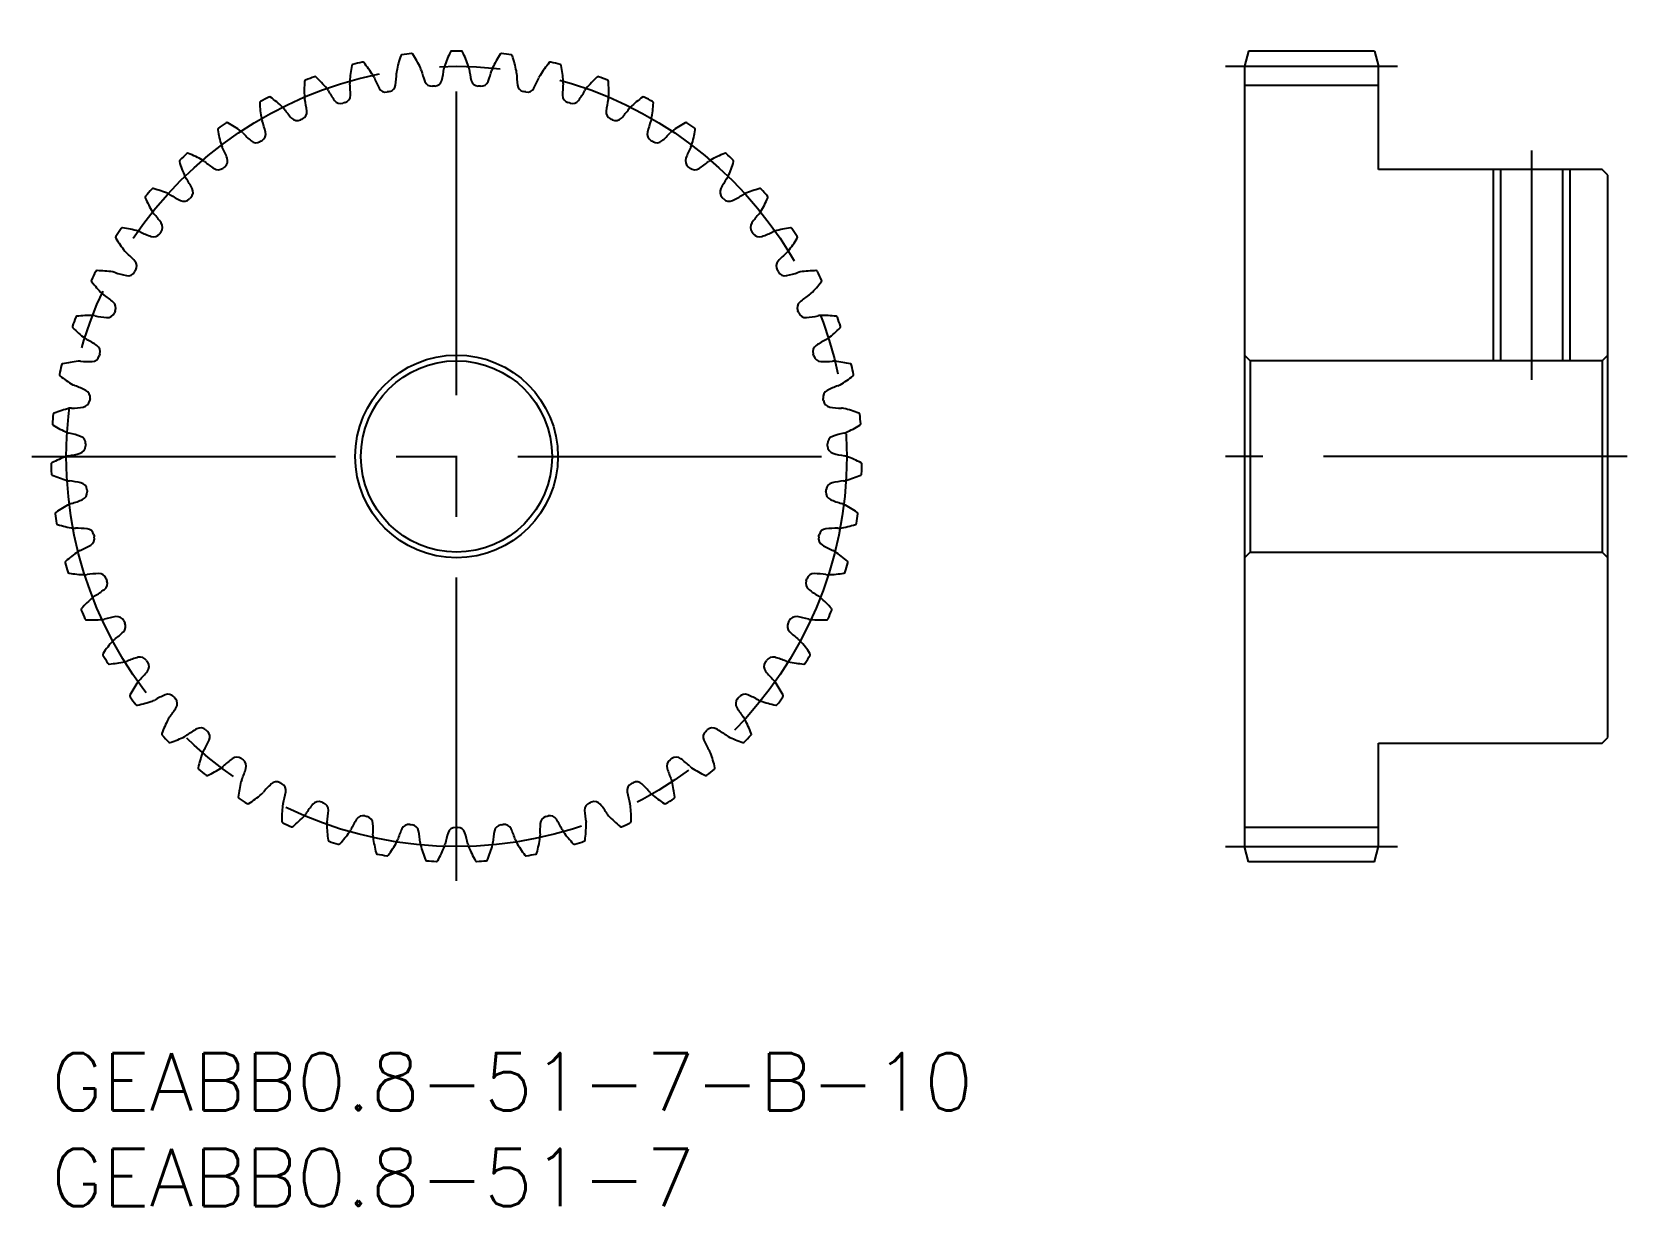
# Model space of a CAD drawing. Extents: x -1 to 82.4, y -8 to 53.4.
import ezdxf

# ---------------------------------------------------------------- set-up
doc = ezdxf.new("R2010")
doc.units = 0
doc.header["$LTSCALE"] = 0.5
doc.linetypes.add('CENTER', pattern=[50.8, 31.75, -6.35, 6.35, -6.35])
for name, color, linetype in [('MSM_CENTER', 1, 'CENTER'), ('MSM_CONTINUOUS', 7, 'CONTINUOUS'), ('MSM_NARROW', 5, 'CONTINUOUS'), ('MSM_PART_NUMBER', 7, 'CONTINUOUS')]:
    doc.layers.add(name, color=color, linetype=linetype)
doc.styles.get("Standard").update_dxf_attribs({"font": 'txt.shx', "height": 3, "bigfont": 'bigfont.shx'})

# ---------------------------------------------------------------- blocks, each defined once
blk = doc.blocks.new('*U2')
at = {"layer": 'MSM_PART_NUMBER'}
blk.add_text('GEABB0.8-51-7-B-10', height=3, dxfattribs=at).set_placement((0, -3))
blk = doc.blocks.new('*U3')
at = {"layer": 'MSM_PART_NUMBER'}
blk.add_text('GEABB0.8-51-7', height=3, dxfattribs=at).set_placement((0, -8))

msp = doc.modelspace()

# ---------------------------------------------------------------- linework, layer by layer
at = {"layer": 'MSM_CENTER'}
for p, q in [((21.2, 9), (21.2, 53.4)), ((61.4, 51.6), (70.4, 51.6)), ((77.4, 47.2), (77.4, 35.2)), ((-1, 31.2), (43.4, 31.2)), ((82.4, 31.2), (61.4, 31.2)), ((61.4, 10.8), (70.4, 10.8))]:
    msp.add_line(p, q, dxfattribs=at)
msp.add_circle((21.2, 31.2), 20.4, dxfattribs=at)
at = {"layer": 'MSM_CONTINUOUS'}
for p, q in [((62.614, 52.4), (62.4, 51.6)), ((69.186, 52.4), (62.614, 52.4)), ((69.186, 52.4), (69.4, 51.6)), ((62.4, 51.6), (62.4, 10.8)), ((69.4, 46.2), (69.4, 51.6)), ((69.4, 50.6), (62.4, 50.6)), ((81.1, 46.2), (69.4, 46.2)), ((75.779, 46.2), (75.779, 36.2)), ((79.021, 46.2), (79.021, 36.2)), ((81.4, 45.9), (81.1, 46.2)), ((81.4, 16.5), (81.4, 45.9)), ((62.4, 36.5), (62.7, 36.2)), ((62.7, 36.2), (62.7, 26.2)), ((81.1, 36.2), (62.7, 36.2)), ((81.1, 36.2), (81.4, 36.5)), ((81.1, 36.2), (81.1, 26.2)), ((62.7, 26.2), (62.4, 25.9)), ((62.7, 26.2), (81.1, 26.2)), ((81.4, 25.9), (81.1, 26.2)), ((69.4, 10.8), (69.4, 16.2)), ((69.4, 16.2), (81.1, 16.2)), ((81.1, 16.2), (81.4, 16.5)), ((69.4, 11.8), (62.4, 11.8)), ((62.614, 10), (62.4, 10.8)), ((69.186, 10), (69.4, 10.8)), ((69.186, 10), (62.614, 10))]:
    msp.add_line(p, q, dxfattribs=at)
for radius in [5.3, 5]:
    msp.add_circle((21.2, 31.2), radius, dxfattribs=at)
for centre, radius, start, end in [((21.2, 31.2), 21.2, 103.44232, 104.79297), ((16.29, 51.741), 0.08, 39.74888, 103.44232), ((11.45, 47.716), 6.375, 32.35294, 39.74888), ((24.325, 50.123), 6.375, 161.4276, 168.82353), ((18.358, 52.128), 0.08, 97.73415, 161.42758), ((21.2, 31.2), 21.2, 96.3835, 97.73415), ((18.852, 52.189), 0.08, 32.69005, 96.3835), ((13.554, 48.789), 6.375, 25.29412, 32.69005), ((26.627, 49.595), 6.375, 154.36877, 161.76471), ((20.951, 52.319), 0.08, 90.67532, 154.36875), ((21.2, 31.2), 21.2, 89.32468, 90.67532), ((21.449, 52.319), 0.08, 25.63123, 89.32467), ((15.773, 49.595), 6.375, 18.23529, 25.63123), ((28.846, 48.789), 6.375, 147.30995, 154.70588), ((23.548, 52.189), 0.08, 83.6165, 147.30993), ((21.2, 31.2), 21.2, 82.26585, 83.6165), ((24.042, 52.128), 0.08, 18.57249, 82.26585), ((18.075, 50.123), 6.375, 11.17647, 18.57241), ((30.95, 47.716), 6.375, 140.25112, 147.64706), ((26.11, 51.741), 0.08, 76.55768, 140.2511), ((21.2, 31.2), 21.2, 75.20703, 76.55768), ((13.339, 50.803), 0.08, 111.85179, 175.54522), ((21.2, 31.2), 21.2, 110.50115, 111.85179), ((13.803, 50.982), 0.08, 46.8077, 110.50115), ((9.495, 46.393), 6.375, 39.41176, 46.8077), ((21.976, 50.363), 6.375, 168.48642, 175.88235), ((15.807, 51.62), 0.08, 104.79297, 168.4864), ((16.277, 50.774), 0.661, 21.61807, 32.35296), ((21.633, 52.896), 5.1, 201.61805, 208.52482), ((12.958, 51.275), 5.1, 352.65165, 359.55842), ((18.72, 51.23), 0.661, 168.82351, 179.5584), ((18.72, 51.23), 0.661, 14.55925, 25.29414), ((24.296, 52.679), 5.1, 194.55923, 201.46599), ((15.488, 52.135), 5.1, 345.59283, 352.4996), ((21.2, 51.383), 0.661, 161.76468, 172.49958), ((21.2, 51.383), 0.661, 7.50042, 18.23532), ((26.912, 52.135), 5.1, 187.5004, 194.40717), ((18.104, 52.679), 5.1, 338.53401, 345.44077), ((23.68, 51.23), 0.661, 154.70586, 165.44075), ((23.68, 51.23), 0.661, 0.4416, 11.17649), ((29.442, 51.275), 5.1, 180.44158, 187.34835), ((20.767, 52.896), 5.1, 331.47518, 338.38195), ((26.123, 50.774), 0.661, 147.64704, 158.38193), ((26.593, 51.62), 0.08, 11.51367, 75.20703), ((20.424, 50.363), 6.375, 4.11765, 11.51358), ((32.905, 46.393), 6.375, 133.1923, 140.58824), ((28.597, 50.982), 0.08, 69.49885, 133.19228), ((21.2, 31.2), 21.2, 68.14821, 69.49885), ((29.061, 50.803), 0.08, 4.45476, 68.14821), ((19.615, 50.314), 6.375, 175.54524, 182.94118), ((13.909, 50.02), 0.661, 28.67689, 39.41179), ((18.964, 52.785), 5.1, 208.67687, 215.58364), ((15.254, 50.086), 0.4, 287.47613, 359.71049), ((16.277, 50.774), 0.661, 175.88233, 186.61722), ((10.554, 50.11), 5.1, 359.71048, 6.61724), ((17.504, 50.652), 0.4, 208.52483, 280.75915), ((21.2, 31.2), 19.4, 100.41732, 100.75915), ((17.62, 50.674), 0.4, 280.4173, 352.65167), ((19.922, 50.959), 0.4, 201.46598, 273.70033), ((21.2, 31.2), 19.4, 93.35849, 93.70033), ((20.04, 50.966), 0.4, 273.35848, 345.59284), ((22.36, 50.966), 0.4, 194.40716, 266.64151), ((21.2, 31.2), 19.4, 86.29967, 86.64151), ((22.478, 50.959), 0.4, 266.29964, 338.53402), ((24.78, 50.674), 0.4, 187.34834, 259.58268), ((21.2, 31.2), 19.4, 79.24085, 79.58268), ((24.896, 50.652), 0.4, 259.24082, 331.4752), ((31.846, 50.11), 5.1, 173.38276, 180.28952), ((27.146, 50.086), 0.4, 180.28951, 252.52386), ((26.123, 50.774), 0.661, 353.38278, 4.11767), ((23.436, 52.785), 5.1, 324.41636, 331.32313), ((28.491, 50.02), 0.661, 140.58821, 151.32311), ((22.785, 50.314), 6.375, 357.05882, 4.45476), ((10.99, 49.688), 0.08, 118.91062, 182.60405), ((17.278, 49.974), 6.375, 182.60407, 190), ((21.2, 31.2), 21.2, 117.55997, 118.91062), ((11.428, 49.923), 0.08, 53.86652, 117.55997), ((7.716, 44.839), 6.375, 46.47059, 53.86652), ((11.651, 48.982), 0.661, 35.73572, 46.47061), ((16.328, 52.347), 5.1, 215.7357, 222.64246), ((12.978, 49.212), 0.4, 294.53495, 6.76931), ((13.909, 50.02), 0.661, 182.94116, 193.67605), ((8.311, 48.658), 5.1, 6.7693, 13.67607), ((15.141, 50.05), 0.4, 215.58363, 287.81798), ((21.2, 31.2), 19.4, 107.47614, 107.81798), ((21.2, 31.2), 19.4, 72.18202, 72.52386), ((27.259, 50.05), 0.4, 252.182, 324.41636), ((29.422, 49.212), 0.4, 173.23069, 245.46504), ((34.089, 48.658), 5.1, 166.32393, 173.2307), ((28.491, 50.02), 0.661, 346.32395, 357.05884), ((26.072, 52.347), 5.1, 317.35753, 324.2643), ((30.749, 48.982), 0.661, 133.52939, 144.26428), ((34.684, 44.839), 6.375, 126.13348, 133.52941), ((30.972, 49.923), 0.08, 62.44003, 126.13346), ((21.2, 31.2), 21.2, 61.08938, 62.44003), ((25.122, 49.974), 6.375, 350, 357.39593), ((31.41, 49.688), 0.08, 357.39593, 61.08938), ((21.2, 31.2), 21.2, 124.61879, 125.96944), ((9.201, 48.581), 0.08, 60.92543, 124.61879), ((6.142, 43.079), 6.375, 53.52941, 60.92535), ((11.651, 48.982), 0.661, 189.99998, 200.73487), ((6.263, 46.942), 5.1, 13.82812, 20.73489), ((12.871, 49.163), 0.4, 222.64245, 294.8768), ((21.2, 31.2), 19.4, 114.53496, 114.8768), ((21.2, 31.2), 19.4, 65.1232, 65.46504), ((29.529, 49.163), 0.4, 245.12317, 317.35755), ((36.137, 46.942), 5.1, 159.26511, 166.17188), ((30.749, 48.982), 0.661, 339.26513, 350.00002), ((36.258, 43.079), 6.375, 119.07465, 126.47059), ((33.199, 48.581), 0.08, 55.38121, 119.07464), ((21.2, 31.2), 21.2, 54.03056, 55.38121), ((8.795, 48.293), 0.08, 125.96944, 189.66287), ((15.001, 49.35), 6.375, 189.66289, 197.05882), ((9.539, 47.674), 0.661, 42.79454, 53.52943), ((13.766, 51.588), 5.1, 222.79452, 229.70129), ((10.726, 48.003), 0.4, 229.70127, 301.93562), ((21.2, 31.2), 19.4, 121.59379, 121.93562), ((10.827, 48.065), 0.4, 301.59377, 13.82814), ((31.573, 48.065), 0.4, 166.17187, 238.40621), ((21.2, 31.2), 19.4, 58.06438, 58.40621), ((31.674, 48.003), 0.4, 238.06435, 310.29873), ((28.634, 51.588), 5.1, 310.29871, 317.20548), ((32.861, 47.674), 0.661, 126.47057, 137.20546), ((27.399, 49.35), 6.375, 342.94118, 350.33711), ((33.605, 48.293), 0.08, 350.33711, 54.03056), ((21.2, 31.2), 21.2, 131.67762, 133.02826), ((7.156, 46.974), 0.08, 67.98417, 131.67762), ((4.797, 41.139), 6.375, 60.58824, 67.98417), ((9.539, 47.674), 0.661, 197.0588, 207.79369), ((4.442, 44.987), 5.1, 20.88695, 27.79371), ((8.833, 46.663), 0.4, 308.6526, 20.88696), ((33.567, 46.663), 0.4, 159.11304, 231.34739), ((37.958, 44.987), 5.1, 152.20629, 159.11305), ((32.861, 47.674), 0.661, 332.20631, 342.9412), ((37.603, 41.139), 6.375, 112.01583, 119.41176), ((35.244, 46.974), 0.08, 48.32238, 112.01582), ((21.2, 31.2), 21.2, 46.97174, 48.32238), ((6.789, 46.639), 0.08, 133.02826, 196.72169), ((12.817, 48.45), 6.375, 196.72171, 204.11765), ((7.603, 46.116), 0.661, 49.85336, 60.58826), ((11.317, 50.52), 5.1, 229.85334, 236.76011), ((8.741, 46.589), 0.4, 236.7601, 308.99445), ((21.2, 31.2), 19.4, 128.65261, 128.99445), ((21.2, 31.2), 19.4, 51.00555, 51.34739), ((33.659, 46.589), 0.4, 231.00553, 303.2399), ((31.083, 50.52), 5.1, 303.23989, 310.14666), ((34.797, 46.116), 0.661, 119.41174, 130.14664), ((29.583, 48.45), 6.375, 335.88235, 343.27829), ((35.611, 46.639), 0.08, 343.27829, 46.97174), ((21.2, 31.2), 21.2, 138.73644, 140.08709), ((5.324, 45.129), 0.08, 75.04299, 138.73644), ((3.7, 39.047), 6.375, 67.64706, 75.04299), ((7.603, 46.116), 0.661, 204.11763, 214.85252), ((2.875, 42.823), 5.1, 27.94577, 34.85254), ((7.027, 45.026), 0.4, 315.71142, 27.94578), ((35.373, 45.026), 0.4, 152.05422, 224.28857), ((39.525, 42.823), 5.1, 145.14746, 152.05423), ((34.797, 46.116), 0.661, 325.14748, 335.88237), ((38.7, 39.047), 6.375, 104.95701, 112.35294), ((37.076, 45.129), 0.08, 41.26356, 104.95699), ((21.2, 31.2), 21.2, 39.91291, 41.26356), ((5.001, 44.751), 0.08, 140.08709, 203.78051), ((10.761, 47.289), 6.375, 203.78054, 211.17647), ((5.873, 44.332), 0.661, 56.91219, 67.64708), ((9.018, 49.159), 5.1, 236.91217, 243.81894), ((6.944, 44.941), 0.4, 243.81892, 316.05327), ((21.2, 31.2), 19.4, 135.71143, 136.05327), ((21.2, 31.2), 19.4, 43.94673, 44.28857), ((35.456, 44.941), 0.4, 223.9467, 296.18108), ((33.382, 49.159), 5.1, 296.18106, 303.08783), ((36.527, 44.332), 0.661, 112.35292, 123.08781), ((31.639, 47.289), 6.375, 328.82353, 336.21946), ((37.399, 44.751), 0.08, 336.21946, 39.91291), ((5.873, 44.332), 0.661, 211.17645, 221.91134), ((1.585, 40.483), 5.1, 35.00459, 41.91136), ((5.435, 43.179), 0.4, 322.77024, 35.00459), ((36.965, 43.179), 0.4, 144.99539, 217.22974), ((40.815, 40.483), 5.1, 138.08864, 144.99541), ((36.527, 44.332), 0.661, 318.08866, 328.82355), ((3.458, 42.658), 0.08, 147.14591, 210.83934), ((8.863, 45.885), 6.375, 210.83936, 218.23529), ((21.2, 31.2), 21.2, 145.79526, 147.14591), ((3.733, 43.073), 0.08, 82.10182, 145.79526), ((2.868, 36.837), 6.375, 74.70588, 82.10182), ((4.375, 42.349), 0.661, 63.97101, 74.7059), ((6.903, 47.526), 5.1, 243.97099, 250.87776), ((5.364, 43.085), 0.4, 250.87774, 323.1121), ((21.2, 31.2), 19.4, 142.77026, 143.1121), ((21.2, 31.2), 19.4, 36.88791, 37.22974), ((37.036, 43.085), 0.4, 216.88788, 289.12224), ((35.497, 47.526), 5.1, 289.12224, 296.02901), ((38.025, 42.349), 0.661, 105.2941, 116.02899), ((39.532, 36.837), 6.375, 97.89818, 105.29412), ((33.537, 45.885), 6.375, 321.76471, 329.16064), ((38.667, 43.073), 0.08, 34.20474, 97.89817), ((21.2, 31.2), 21.2, 32.85409, 34.20474), ((38.942, 42.658), 0.08, 329.16064, 32.85409), ((4.375, 42.349), 0.661, 218.23527, 228.97016), ((0.593, 38.002), 5.1, 42.06342, 48.97019), ((41.807, 38.002), 5.1, 131.02981, 137.93658), ((38.025, 42.349), 0.661, 311.02984, 321.76473), ((21.2, 31.2), 21.2, 152.85409, 154.20474), ((2.406, 40.836), 0.08, 89.16064, 152.85409), ((2.314, 34.542), 6.375, 81.76471, 89.16064), ((21.2, 31.2), 19.4, 149.82908, 150.17092), ((4.082, 41.151), 0.4, 329.82907, 42.06342), ((38.318, 41.151), 0.4, 137.93657, 210.17092), ((21.2, 31.2), 19.4, 29.82908, 30.17092), ((40.086, 34.542), 6.375, 90.83936, 98.23529), ((39.994, 40.836), 0.08, 27.14591, 90.83934), ((21.2, 31.2), 21.2, 25.79526, 27.14591), ((2.185, 40.391), 0.08, 154.20474, 217.89817), ((7.152, 44.257), 6.375, 217.89818, 225.29412), ((3.133, 40.196), 0.661, 71.02984, 81.76473), ((5.006, 45.645), 5.1, 251.02981, 257.93658), ((4.023, 41.049), 0.4, 257.93656, 330.17092), ((38.377, 41.049), 0.4, 209.82906, 282.06342), ((37.394, 45.645), 5.1, 282.06342, 288.97019), ((39.267, 40.196), 0.661, 98.23527, 108.97016), ((35.248, 44.257), 6.375, 314.70588, 322.10182), ((40.215, 40.391), 0.08, 322.10182, 25.79526), ((3.133, 40.196), 0.661, 225.2941, 236.02899), ((-0.087, 35.418), 5.1, 49.12224, 56.02901), ((2.989, 38.972), 0.4, 336.88789, 49.12224), ((39.411, 38.972), 0.4, 130.87775, 203.1121), ((42.487, 35.418), 5.1, 123.97099, 130.87776), ((39.267, 40.196), 0.661, 303.97101, 314.7059), ((21.2, 31.2), 21.2, 159.91291, 161.26356), ((1.365, 38.454), 0.08, 96.21946, 159.91291), ((2.047, 32.196), 6.375, 88.82353, 96.21946), ((2.164, 37.908), 0.661, 78.08866, 88.82355), ((3.353, 43.545), 5.1, 258.08864, 264.99541), ((2.943, 38.863), 0.4, 264.99543, 337.22974), ((21.2, 31.2), 19.4, 156.88791, 157.22974), ((21.2, 31.2), 19.4, 22.77026, 23.1121), ((39.457, 38.863), 0.4, 202.77023, 275.00459), ((39.047, 43.545), 5.1, 275.00459, 281.91136), ((40.236, 37.908), 0.661, 91.17645, 101.91134), ((40.353, 32.196), 6.375, 83.78054, 91.17647), ((41.035, 38.454), 0.08, 20.08709, 83.78052), ((21.2, 31.2), 21.2, 18.73644, 20.08709), ((1.199, 37.984), 0.08, 161.26356, 224.95699), ((5.654, 42.432), 6.375, 224.95701, 232.35294), ((36.746, 42.432), 6.375, 307.64706, 315.04299), ((41.201, 37.984), 0.08, 315.04299, 18.73644), ((2.164, 37.908), 0.661, 232.35292, 243.08781), ((-0.444, 32.771), 5.1, 56.18106, 63.08783), ((2.172, 36.675), 0.4, 343.94675, 56.18106), ((40.228, 36.675), 0.4, 123.81892, 196.05327), ((42.844, 32.771), 5.1, 116.91217, 123.81894), ((40.236, 37.908), 0.661, 296.91219, 307.64708), ((21.2, 31.2), 21.2, 166.97174, 168.32238), ((0.624, 35.961), 0.08, 103.27829, 166.97174), ((2.069, 29.834), 6.375, 95.88235, 103.27829), ((1.484, 35.518), 0.661, 85.14748, 95.88237), ((1.971, 41.259), 5.1, 265.14746, 272.05423), ((2.14, 36.562), 0.4, 272.05425, 344.28857), ((21.2, 31.2), 19.4, 163.94673, 164.28857), ((21.2, 31.2), 19.4, 15.71143, 16.05327), ((40.26, 36.562), 0.4, 195.71141, 267.94577), ((40.429, 41.259), 5.1, 267.94577, 274.85254), ((40.916, 35.518), 0.661, 84.11763, 94.85252), ((40.331, 29.834), 6.375, 76.72171, 84.11765), ((41.776, 35.961), 0.08, 13.02826, 76.72169), ((21.2, 31.2), 21.2, 11.67762, 13.02826), ((0.517, 35.475), 0.08, 168.32238, 232.01581), ((4.391, 40.436), 6.375, 232.01583, 239.41176), ((38.009, 40.436), 6.375, 300.58824, 307.98417), ((41.883, 35.475), 0.08, 307.98417, 11.67762), ((1.484, 35.518), 0.661, 239.41174, 250.14664), ((-0.473, 30.099), 5.1, 63.23989, 70.14666), ((1.643, 34.296), 0.4, 351.00557, 63.23989), ((21.2, 31.2), 19.4, 171.00555, 171.34739), ((40.757, 34.296), 0.4, 116.76013, 188.99445), ((21.2, 31.2), 19.4, 8.65261, 8.99445), ((42.873, 30.099), 5.1, 109.85334, 116.76011), ((40.916, 35.518), 0.661, 289.85336, 300.58826), ((21.2, 31.2), 21.2, 174.03056, 175.38121), ((0.195, 33.396), 0.08, 110.33711, 174.03056), ((2.382, 27.494), 6.375, 102.94118, 110.33711), ((1.103, 33.062), 0.661, 92.20631, 102.9412), ((0.881, 38.819), 5.1, 272.20629, 279.11305), ((1.625, 34.179), 0.4, 279.11303, 351.34739), ((40.775, 34.179), 0.4, 188.65259, 260.88695), ((41.519, 38.819), 5.1, 260.88695, 267.79371), ((41.297, 33.062), 0.661, 77.0588, 87.79369), ((40.018, 27.494), 6.375, 69.66289, 77.05882), ((42.205, 33.396), 0.08, 5.96944, 69.66287), ((21.2, 31.2), 21.2, 4.61879, 5.96944), ((0.149, 32.901), 0.08, 175.38121, 239.07464), ((3.384, 38.301), 6.375, 239.07465, 246.47059), ((39.016, 38.301), 6.375, 293.52941, 300.92535), ((42.251, 32.901), 0.08, 300.92535, 4.61879), ((1.103, 33.062), 0.661, 246.47057, 257.20546), ((-0.173, 27.444), 5.1, 70.29871, 77.20548), ((1.408, 31.751), 0.4, 286.17186, 358.40621), ((1.411, 31.869), 0.4, 358.06439, 70.29871), ((21.2, 31.2), 19.4, 178.06437, 178.40621), ((40.989, 31.869), 0.4, 109.7013, 181.93562), ((21.2, 31.2), 19.4, 1.59379, 1.93562), ((40.992, 31.751), 0.4, 181.59376, 253.82812), ((42.573, 27.444), 5.1, 102.79452, 109.70129), ((41.297, 33.062), 0.661, 282.79454, 293.52943), ((0.084, 30.798), 0.08, 117.39593, 181.08938), ((2.98, 25.209), 6.375, 110, 117.39593), ((1.026, 30.578), 0.661, 99.26513, 110.00002), ((0.099, 36.265), 5.1, 279.26511, 286.17188), ((42.301, 36.265), 5.1, 253.82812, 260.73489), ((41.374, 30.578), 0.661, 69.99998, 80.73487), ((39.42, 25.209), 6.375, 62.60407, 70), ((42.316, 30.798), 0.08, 358.91062, 62.60405), ((21.2, 31.2), 21.2, 181.08938, 182.44003), ((0.099, 30.301), 0.08, 182.44003, 246.13347), ((2.646, 36.058), 6.375, 246.13348, 253.52941), ((39.754, 36.058), 6.375, 286.47059, 293.86652), ((42.301, 30.301), 0.08, 293.86652, 357.55997), ((21.2, 31.2), 21.2, 357.55997, 358.91062), ((1.026, 30.578), 0.661, 253.52939, 264.26428), ((0.45, 24.846), 5.1, 77.35753, 84.2643), ((1.479, 29.432), 0.4, 5.12322, 77.35753), ((1.49, 29.314), 0.4, 293.23072, 5.46504), ((21.2, 31.2), 19.4, 185.1232, 185.46504), ((40.91, 29.314), 0.4, 174.53494, 246.7693), ((21.2, 31.2), 19.4, 354.53496, 354.8768), ((40.921, 29.432), 0.4, 102.64248, 174.8768), ((41.95, 24.846), 5.1, 95.7357, 102.64247), ((41.374, 30.578), 0.661, 275.73572, 286.47061), ((3.855, 23.016), 6.375, 117.05882, 124.45476), ((1.256, 28.104), 0.661, 106.32395, 117.05884), ((-0.364, 33.633), 5.1, 286.32393, 293.2307), ((42.764, 33.633), 5.1, 246.7693, 253.67607), ((41.144, 28.104), 0.661, 62.94116, 73.67605), ((38.545, 23.016), 6.375, 55.54524, 62.94118), ((0.293, 28.207), 0.08, 124.45484, 188.14821), ((21.2, 31.2), 21.2, 188.14821, 189.49885), ((0.37, 27.715), 0.08, 189.49885, 253.19229), ((2.19, 33.741), 6.375, 253.1923, 260.58824), ((40.21, 33.741), 6.375, 279.41176, 286.8077), ((42.03, 27.715), 0.08, 286.8077, 350.50115), ((21.2, 31.2), 21.2, 350.50115, 351.85179), ((42.107, 28.207), 0.08, 351.85179, 55.54523), ((1.256, 28.104), 0.661, 260.58821, 271.32311), ((1.389, 22.344), 5.1, 84.41636, 91.32313), ((1.846, 27.022), 0.4, 12.18204, 84.41637), ((1.871, 26.906), 0.4, 300.28954, 12.52386), ((21.2, 31.2), 19.4, 192.18202, 192.52386), ((40.529, 26.906), 0.4, 167.47612, 239.71048), ((21.2, 31.2), 19.4, 347.47614, 347.81798), ((40.554, 27.022), 0.4, 95.58366, 167.81798), ((41.011, 22.344), 5.1, 88.67687, 95.58364), ((41.144, 28.104), 0.661, 268.67689, 279.41179), ((4.992, 20.946), 6.375, 124.11765, 131.51358), ((1.787, 25.677), 0.661, 113.38278, 124.11767), ((-0.499, 30.965), 5.1, 293.38276, 300.28953), ((42.899, 30.965), 5.1, 239.71047, 246.61724), ((40.613, 25.677), 0.661, 55.88233, 66.61722), ((37.408, 20.946), 6.375, 48.48642, 55.88235), ((0.82, 25.66), 0.08, 131.51358, 195.20703), ((21.2, 31.2), 21.2, 195.20703, 196.55768), ((0.956, 25.181), 0.08, 196.55768, 260.25111), ((2.022, 31.385), 6.375, 260.25112, 267.64706), ((1.787, 25.677), 0.661, 267.64704, 278.38193), ((2.627, 19.977), 5.1, 91.47518, 98.38195), ((2.506, 24.675), 0.4, 19.24087, 91.47518), ((39.894, 24.675), 0.4, 88.52483, 160.75915), ((39.773, 19.977), 5.1, 81.61805, 88.52482), ((40.613, 25.677), 0.661, 261.61807, 272.35296), ((40.378, 31.385), 6.375, 272.35294, 279.74888), ((41.444, 25.181), 0.08, 279.74888, 343.44232), ((21.2, 31.2), 21.2, 343.44232, 344.79297), ((41.58, 25.66), 0.08, 344.79297, 48.4864), ((-0.306, 28.3), 5.1, 300.44158, 307.34835), ((2.545, 24.564), 0.4, 307.34837, 19.58268), ((21.2, 31.2), 19.4, 199.24085, 199.58268), ((39.855, 24.564), 0.4, 160.41729, 232.65165), ((21.2, 31.2), 19.4, 340.41732, 340.75915), ((42.706, 28.3), 5.1, 232.65165, 239.55842), ((6.375, 19.032), 6.375, 131.17647, 138.5724), ((2.613, 23.333), 0.661, 120.4416, 131.17649), ((39.787, 23.333), 0.661, 48.82351, 59.5584), ((36.025, 19.032), 6.375, 41.4276, 48.82353), ((1.655, 23.198), 0.08, 138.5724, 202.26585), ((21.2, 31.2), 21.2, 202.26585, 203.6165), ((1.849, 22.739), 0.08, 203.6165, 267.30993), ((2.144, 29.027), 6.375, 267.30995, 274.70588), ((2.613, 23.333), 0.661, 274.70586, 285.44075), ((4.147, 17.779), 5.1, 98.534, 105.44077), ((3.45, 22.427), 0.4, 26.29969, 98.534), ((21.2, 31.2), 19.4, 206.29967, 206.64151), ((21.2, 31.2), 19.4, 333.35849, 333.70033), ((38.95, 22.427), 0.4, 81.46601, 153.70033), ((38.253, 17.779), 5.1, 74.55923, 81.466), ((39.787, 23.333), 0.661, 254.55925, 265.29414), ((40.256, 29.027), 6.375, 265.29412, 272.69005), ((40.551, 22.739), 0.08, 272.69005, 336.3835), ((21.2, 31.2), 21.2, 336.3835, 337.73415), ((40.745, 23.198), 0.08, 337.73415, 41.42758), ((0.213, 25.679), 5.1, 307.5004, 314.40717), ((3.502, 22.322), 0.4, 314.40719, 26.64151), ((38.898, 22.322), 0.4, 153.35847, 225.59283), ((42.187, 25.679), 5.1, 225.59283, 232.4996), ((2.786, 20.856), 0.08, 145.63123, 209.32468), ((7.982, 17.303), 6.375, 138.23529, 145.63123), ((3.721, 21.108), 0.661, 127.50042, 138.23532), ((38.679, 21.108), 0.661, 41.76468, 52.49958), ((34.418, 17.303), 6.375, 34.36877, 41.76471), ((39.614, 20.856), 0.08, 330.67532, 34.36876), ((21.2, 31.2), 21.2, 209.32468, 210.67532), ((3.035, 20.425), 0.08, 210.67532, 274.36876), ((2.556, 26.702), 6.375, 274.36877, 281.76471), ((3.721, 21.108), 0.661, 281.76468, 292.49958), ((5.925, 15.785), 5.1, 105.59283, 112.4996), ((4.662, 20.312), 0.4, 33.35847, 105.59284), ((21.2, 31.2), 19.4, 213.35849, 213.70033), ((4.727, 20.214), 0.4, 321.46601, 33.70033), ((37.673, 20.214), 0.4, 146.29969, 218.534), ((21.2, 31.2), 19.4, 326.29967, 326.64151), ((37.738, 20.312), 0.4, 74.40719, 146.64151), ((36.475, 15.785), 5.1, 67.5004, 74.40717), ((38.679, 21.108), 0.661, 247.50042, 258.23532), ((39.844, 26.702), 6.375, 258.23529, 265.63123), ((39.365, 20.425), 0.08, 265.63123, 329.32468), ((21.2, 31.2), 21.2, 329.32468, 330.67532), ((9.79, 15.784), 6.375, 145.29412, 152.69005), ((5.093, 19.037), 0.661, 134.55925, 145.29414), ((1.051, 23.142), 5.1, 314.55923, 321.466), ((41.349, 23.142), 5.1, 218.534, 225.44077), ((37.307, 19.037), 0.661, 34.70586, 45.44075), ((32.61, 15.784), 6.375, 27.30995, 34.70588), ((4.197, 18.672), 0.08, 152.69005, 216.3835), ((21.2, 31.2), 21.2, 216.3835, 217.73415), ((3.25, 24.445), 6.375, 281.4276, 288.82353), ((5.093, 19.037), 0.661, 288.82351, 299.5584), ((7.936, 14.025), 5.1, 112.65165, 119.55842), ((6.125, 18.363), 0.4, 40.4173, 112.65165), ((21.2, 31.2), 19.4, 220.41732, 220.75915), ((6.202, 18.273), 0.4, 328.52484, 40.75915), ((36.198, 18.273), 0.4, 139.24082, 211.4752), ((21.2, 31.2), 19.4, 319.24085, 319.58268), ((36.275, 18.363), 0.4, 67.34836, 139.58268), ((34.464, 14.025), 5.1, 60.44158, 67.34835), ((37.307, 19.037), 0.661, 240.4416, 251.17649), ((39.15, 24.445), 6.375, 251.17647, 258.57241), ((21.2, 31.2), 21.2, 322.26585, 323.6165), ((38.203, 18.672), 0.08, 323.6165, 27.30994), ((4.497, 18.275), 0.08, 217.73415, 281.42758), ((6.71, 17.15), 0.661, 141.61807, 152.35296), ((2.194, 20.727), 5.1, 321.61805, 328.52482), ((40.206, 20.727), 5.1, 211.47518, 218.38195), ((35.69, 17.15), 0.661, 27.64704, 38.38193), ((37.903, 18.275), 0.08, 258.57249, 322.26585), ((5.865, 16.677), 0.08, 159.74888, 223.44232), ((11.771, 14.498), 6.375, 152.35294, 159.74888), ((10.147, 12.525), 5.1, 119.71048, 126.61724), ((7.817, 16.607), 0.4, 47.47612, 119.71049), ((21.2, 31.2), 19.4, 227.47614, 227.81798), ((7.905, 16.528), 0.4, 335.58366, 47.81798), ((34.495, 16.528), 0.4, 132.182, 204.41636), ((21.2, 31.2), 19.4, 312.18202, 312.52386), ((34.583, 16.607), 0.4, 60.28954, 132.52386), ((32.253, 12.525), 5.1, 53.38276, 60.28953), ((30.629, 14.498), 6.375, 20.25112, 27.64706), ((36.535, 16.677), 0.08, 316.55768, 20.25111), ((21.2, 31.2), 21.2, 223.44232, 224.79297), ((6.212, 16.32), 0.08, 224.79297, 288.48641), ((4.216, 22.29), 6.375, 288.48642, 295.88235), ((6.71, 17.15), 0.661, 295.88233, 306.61722), ((3.625, 18.471), 5.1, 328.67687, 335.58364), ((38.775, 18.471), 5.1, 204.41636, 211.32313), ((35.69, 17.15), 0.661, 233.38278, 244.11767), ((38.184, 22.29), 6.375, 244.11765, 251.51358), ((36.188, 16.32), 0.08, 251.51358, 315.20703), ((21.2, 31.2), 21.2, 315.20703, 316.55768), ((13.895, 13.466), 6.375, 159.41176, 166.8077), ((8.547, 15.476), 0.661, 148.67689, 159.41179), ((12.525, 11.309), 5.1, 126.7693, 133.67607), ((9.712, 15.073), 0.4, 54.53494, 126.76931), ((21.2, 31.2), 19.4, 234.53496, 234.8768), ((9.808, 15.005), 0.4, 342.64248, 54.8768), ((32.592, 15.005), 0.4, 125.12318, 197.35753), ((21.2, 31.2), 19.4, 305.1232, 305.46504), ((32.688, 15.073), 0.4, 53.23072, 125.46504), ((29.875, 11.309), 5.1, 46.32393, 53.2307), ((33.853, 15.476), 0.661, 20.58821, 31.32311), ((28.505, 13.466), 6.375, 13.1923, 20.58824), ((7.766, 14.903), 0.08, 166.8077, 230.50115), ((21.2, 31.2), 21.2, 230.50115, 231.85179), ((8.154, 14.591), 0.08, 231.85179, 295.54523), ((5.44, 20.271), 6.375, 295.54524, 302.94118), ((8.547, 15.476), 0.661, 302.94116, 313.67605), ((16.13, 12.703), 6.375, 166.47059, 173.86652), ((10.575, 14.04), 0.661, 155.73572, 166.47061), ((5.322, 16.407), 5.1, 335.7357, 342.64247), ((11.781, 13.784), 0.4, 61.59377, 133.82814), ((30.619, 13.784), 0.4, 46.17186, 118.40621), ((37.078, 16.407), 5.1, 197.35753, 204.2643), ((31.825, 14.04), 0.661, 13.52939, 24.26428), ((26.27, 12.703), 6.375, 6.13348, 13.52941), ((33.853, 15.476), 0.661, 226.32395, 237.05884), ((36.96, 20.271), 6.375, 237.05882, 244.45476), ((34.246, 14.591), 0.08, 244.45476, 308.14821), ((21.2, 31.2), 21.2, 308.14821, 309.49885), ((34.634, 14.903), 0.08, 309.49885, 13.19229), ((9.871, 13.376), 0.08, 173.86661, 237.55997), ((6.902, 18.417), 6.375, 302.60407, 310), ((10.575, 14.04), 0.661, 309.99998, 320.73487), ((15.035, 10.393), 5.1, 133.82812, 140.73489), ((21.2, 31.2), 19.4, 241.59379, 241.93562), ((11.885, 13.728), 0.4, 349.70131, 61.93562), ((7.261, 14.568), 5.1, 342.79452, 349.70129), ((30.515, 13.728), 0.4, 118.06435, 190.29873), ((35.139, 14.568), 5.1, 190.29871, 197.20548), ((21.2, 31.2), 19.4, 298.06438, 298.40621), ((27.365, 10.393), 5.1, 39.26511, 46.17188), ((31.825, 14.04), 0.661, 219.26513, 230.00002), ((35.498, 18.417), 6.375, 230, 237.39593), ((32.529, 13.376), 0.08, 302.44003, 6.13347), ((21.2, 31.2), 21.2, 237.55997, 238.91062), ((10.294, 13.114), 0.08, 238.91062, 302.60405), ((18.441, 12.22), 6.375, 173.52941, 180.92535), ((12.764, 12.864), 0.661, 162.79454, 173.52943), ((12.764, 12.864), 0.661, 317.0588, 327.79369), ((17.639, 9.793), 5.1, 140.88695, 147.79371), ((13.992, 12.758), 0.4, 68.65259, 140.88696), ((21.2, 31.2), 19.4, 248.65261, 248.99445), ((14.103, 12.716), 0.4, 356.76013, 68.99445), ((9.41, 12.981), 5.1, 349.85334, 356.76011), ((28.297, 12.716), 0.4, 111.00553, 183.23989), ((32.99, 12.981), 5.1, 183.23989, 190.14666), ((21.2, 31.2), 19.4, 291.00555, 291.34739), ((28.408, 12.758), 0.4, 39.11304, 111.34739), ((24.761, 9.793), 5.1, 32.20629, 39.11305), ((29.636, 12.864), 0.661, 212.20631, 222.9412), ((29.636, 12.864), 0.661, 6.47057, 17.20546), ((23.959, 12.22), 6.375, 359.07465, 6.47059), ((32.106, 13.114), 0.08, 237.39593, 301.08938), ((21.2, 31.2), 21.2, 301.08938, 302.44003), ((12.147, 12.119), 0.08, 180.92535, 244.61879), ((21.2, 31.2), 21.2, 244.61879, 245.96944), ((12.599, 11.911), 0.08, 245.96944, 309.66287), ((8.582, 16.756), 6.375, 309.66289, 317.05882), ((15.081, 11.966), 0.661, 169.85336, 180.58826), ((20.795, 12.025), 6.375, 180.58824, 187.98417), ((15.081, 11.966), 0.661, 324.11763, 334.85252), ((20.297, 9.518), 5.1, 147.94577, 154.85254), ((16.313, 12.013), 0.4, 75.71142, 147.94577), ((21.2, 31.2), 19.4, 255.71143, 256.05327), ((16.428, 11.984), 0.4, 3.81895, 76.05327), ((11.738, 11.671), 5.1, 356.91217, 3.81894), ((22.968, 9.571), 5.1, 155.00459, 161.91136), ((18.708, 11.557), 0.4, 82.77024, 155.00461), ((21.2, 31.2), 19.4, 262.77026, 263.1121), ((18.825, 11.543), 0.4, 10.87774, 83.1121), ((21.141, 11.4), 0.4, 89.82906, 162.06342), ((21.2, 31.2), 19.4, 269.82908, 270.17092), ((21.259, 11.4), 0.4, 17.93656, 90.17092), ((23.575, 11.543), 0.4, 96.88788, 169.12224), ((21.2, 31.2), 19.4, 276.88791, 277.22974), ((23.692, 11.557), 0.4, 24.99539, 97.22974), ((19.432, 9.571), 5.1, 18.08864, 24.99541), ((30.662, 11.671), 5.1, 176.18106, 183.08783), ((25.972, 11.984), 0.4, 103.94671, 176.18108), ((21.2, 31.2), 19.4, 283.94673, 284.28857), ((26.087, 12.013), 0.4, 32.05421, 104.28857), ((22.103, 9.518), 5.1, 25.14746, 32.05423), ((27.319, 11.966), 0.661, 205.14748, 215.88237), ((21.605, 12.025), 6.375, 352.01583, 359.41176), ((27.319, 11.966), 0.661, 359.41174, 10.14664), ((33.818, 16.756), 6.375, 222.94118, 230.33711), ((29.801, 11.911), 0.08, 230.33711, 294.03056), ((21.2, 31.2), 21.2, 294.03056, 295.38121), ((30.253, 12.119), 0.08, 295.38121, 359.07464), ((14.561, 11.151), 0.08, 187.98417, 251.67762), ((21.2, 31.2), 21.2, 251.67762, 253.02826), ((15.035, 11), 0.08, 253.02826, 316.72169), ((10.452, 15.315), 6.375, 316.72171, 324.11765), ((17.491, 11.36), 0.661, 176.91219, 187.64708), ((23.154, 12.121), 6.375, 187.64706, 195.04299), ((12.486, 14.115), 6.375, 323.78054, 331.17647), ((17.491, 11.36), 0.661, 331.17645, 341.91134), ((14.21, 10.656), 5.1, 3.97099, 10.87776), ((19.957, 11.055), 0.661, 183.97101, 194.7059), ((25.484, 12.505), 6.375, 194.70588, 202.10182), ((19.957, 11.055), 0.661, 338.23527, 348.97016), ((25.613, 9.953), 5.1, 162.06342, 168.97019), ((16.787, 9.953), 5.1, 11.02981, 17.93658), ((22.443, 11.055), 0.661, 191.02984, 201.76473), ((16.916, 12.505), 6.375, 337.89818, 345.29412), ((22.443, 11.055), 0.661, 345.2941, 356.02899), ((28.19, 10.656), 5.1, 169.12224, 176.02901), ((24.909, 11.36), 0.661, 198.08866, 208.82355), ((29.914, 14.115), 6.375, 208.82353, 216.21946), ((19.246, 12.121), 6.375, 344.95701, 352.35294), ((24.909, 11.36), 0.661, 352.35292, 3.08781), ((31.948, 15.315), 6.375, 215.88235, 223.27829), ((27.365, 11), 0.08, 223.27829, 286.97174), ((21.2, 31.2), 21.2, 286.97174, 288.32238), ((27.839, 11.151), 0.08, 288.32238, 352.01582), ((17.075, 10.487), 0.08, 195.04299, 258.73644), ((21.2, 31.2), 21.2, 258.73644, 260.08709), ((17.564, 10.395), 0.08, 260.08709, 323.78052), ((19.651, 10.137), 0.08, 202.10182, 265.79526), ((21.2, 31.2), 21.2, 265.79526, 267.14591), ((20.148, 10.106), 0.08, 267.14591, 330.83934), ((14.651, 13.173), 6.375, 330.83936, 338.23529), ((27.749, 13.173), 6.375, 201.76471, 209.16064), ((22.252, 10.106), 0.08, 209.16064, 272.85409), ((21.2, 31.2), 21.2, 272.85409, 274.20474), ((22.749, 10.137), 0.08, 274.20474, 337.89817), ((24.836, 10.395), 0.08, 216.21946, 279.91291), ((21.2, 31.2), 21.2, 279.91291, 281.26356), ((25.325, 10.487), 0.08, 281.26356, 344.95699)]:
    msp.add_arc(centre, radius, start, end, dxfattribs=at)
at = {"layer": 'MSM_NARROW'}
for p, q in [((75.4, 46.2), (75.4, 36.2)), ((79.4, 46.2), (79.4, 36.2))]:
    msp.add_line(p, q, dxfattribs=at)

# ---------------------------------------------------------------- block references
at = {"layer": 'MSM_CONTINUOUS'}
for name in ['*U2', '*U3']:
    msp.add_blockref(name, (0, 0), dxfattribs=at)

doc.saveas('drawing.dxf')
